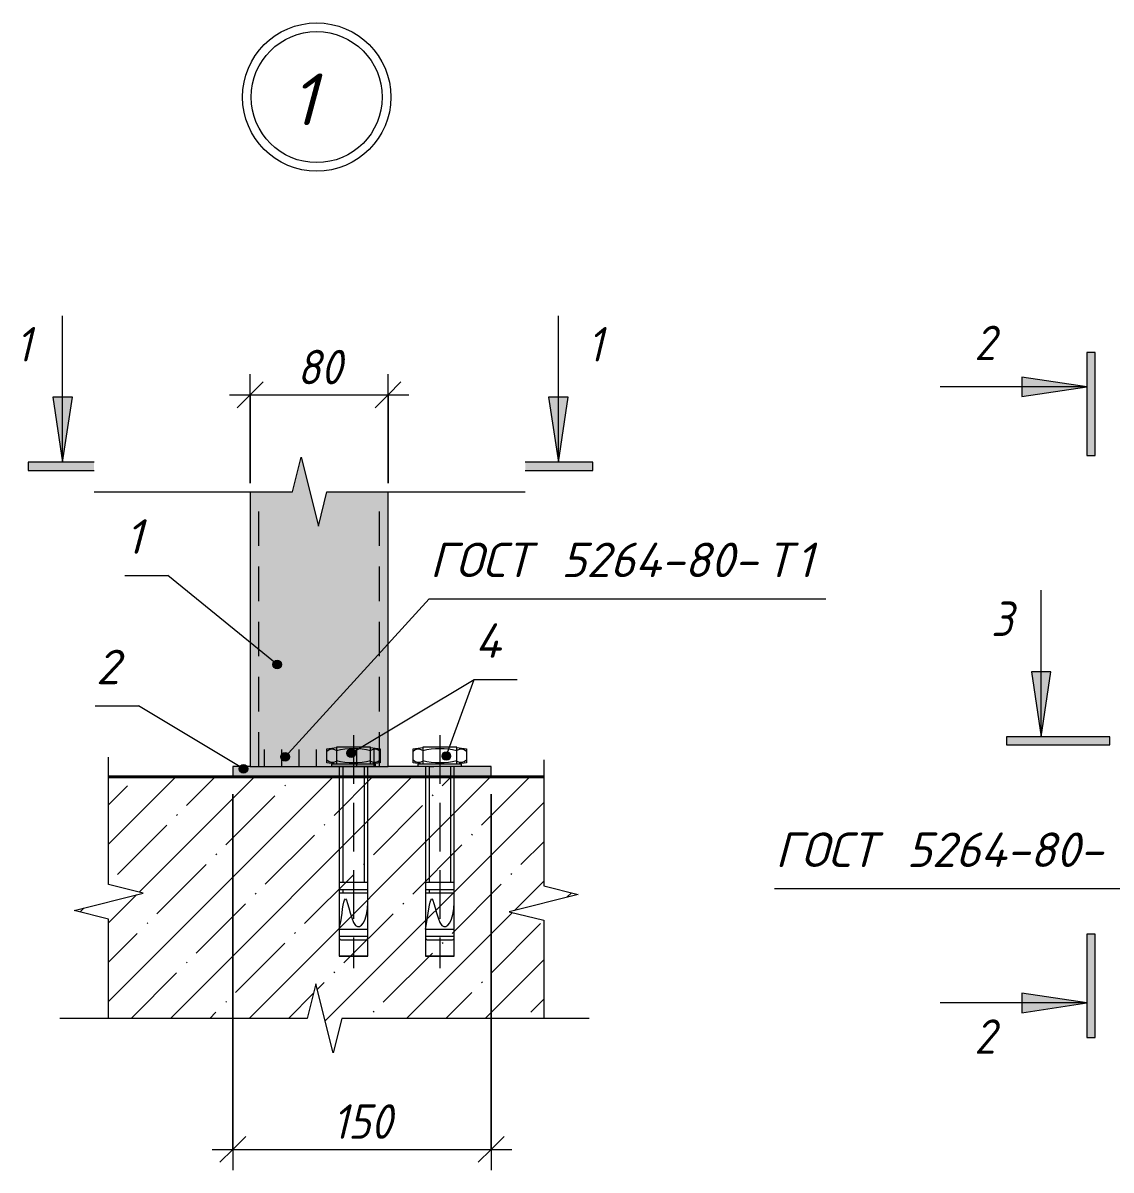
# Model space of a CAD drawing. Header units: millimetres. Extents: x 1525 to 46824, y -520 to 14115.
# Drawn here: x 39600 to 40231, y 2554 to 3220 of the extents above; entities that cross this region are included whole.
import ezdxf

# ---------------------------------------------------------------- set-up
doc = ezdxf.new("R2010")
doc.units = ezdxf.units.MM
doc.linetypes.add('200_ШТРИХ_ш1п0_6_', pattern=[32, 20, -12])
doc.linetypes.add('IMPORT-Невидимая', pattern=[39.122222, 28.222222, -10.9])
for name, color, linetype, lineweight in [('A-ANNO-DIMS', 7, 'Continuous', 9), ('A-ANNO-DIMS-10', 7, 'Continuous', 9), ('A-ANNO-NOTE', 7, 'Continuous', 9), ('A-DETL', 7, 'Continuous', 9), ('A-DETL-1', 7, 'Continuous', 5), ('A-DETL-2', 7, '200_ШТРИХ_ш1п0_6_', 5), ('A-DETL-4', 7, 'IMPORT-Невидимая', 5), ('A-DETL-6', 7, 'Continuous', 40), ('A-DETL-GENF', 7, 'Continuous', 9), ('A-DETL-GENF-1', 7, 'Continuous', 5), ('G-ANNO-TEXT', 7, 'Continuous', 9)]:
    doc.layers.add(name, color=color, linetype=linetype, lineweight=lineweight)
doc.layers.add('A-DETL-GENF-2', color=7, linetype='Continuous', lineweight=9, true_color=0xffffff)
doc.styles.add('ISOCPEUR_B_I', font='', dxfattribs={"height": 30})
doc.styles.add('ISOCPEUR_I_3', font='isocpeui.ttf', dxfattribs={"width": 0.9, "height": 20})
doc.styles.add('ISOCPEUR_I_5', font='isocpeui.ttf', dxfattribs={"height": 20})
doc.styles.get('ISOCPEUR_B_I').set_extended_font_data('ISOCPEUR', italic=True, bold=True)
doc.dimstyles.new('ISO-2_0_0_9К_СРЕДНИЙ_1', dxfattribs={"dimscale": 304.8, "dimtxt": 19.919624, "dimasz": 0.049213, "dimexe": 0.03937, "dimexo": 0, "dimgap": 0, "dimtad": 1, "dimdec": 0, "dimzin": 0, "dimdsep": 46, "dimtxsty": 'ISOCPEUR_I_3', "dimblk1": 'OBLIQUE', "dimblk2": 'OBLIQUE', "dimsah": 1, "dimcen": 0.09, "dimdle": 0.03937, "dimazin": 0, "dimtfac": 1, "dimtdec": 4, "dimtix": 1, "dimtmove": 0, "dimatfit": 3, "dimfxl": 1, "dimtvp": 1, "dimtolj": 1, "dimtzin": 0, "dimarcsym": 2})

# ---------------------------------------------------------------- blocks, each defined once
blk = doc.blocks.new('DET_Линия разрыва - Линия разрыва-17294163-АР1_Фахверк Ф-31_ Ф-32_Труба 140_Узлы 3 эт_')
at = {"layer": 'A-DETL-GENF-1'}
for p, q in [((-5, 20), (-10, 0)), ((5, -20), (-5, 20)), ((-10, 0), (-125, 0)), ((10, 0), (5, -20)), ((125, 0), (10, 0))]:
    blk.add_line(p, q, dxfattribs=at)
blk = doc.blocks.new('DET_Линия разрыва - Линия разрыва-33248056-АР1_Фахверк Ф-31_ Ф-32_Труба 140_Узлы 3 эт_')
at = {"layer": 'A-DETL-GENF-1'}
for p, q in [((-5, 20), (-10, 0)), ((5, -20), (-5, 20)), ((-10, 0), (-66.87, 0)), ((10, 0), (5, -20)), ((83.13, 0), (10, 0))]:
    blk.add_line(p, q, dxfattribs=at)
blk = doc.blocks.new('DET_Линия разрыва - Линия разрыва-33248012-АР1_Фахверк Ф-31_ Ф-32_Труба 140_Узлы 3 эт_')
at = {"layer": 'A-DETL-GENF-1'}
for p, q in [((-5, 20), (-10, 0)), ((5, -20), (-5, 20)), ((-10, 0), (-83.85, 0)), ((10, 0), (5, -20)), ((67.59, 0), (10, 0))]:
    blk.add_line(p, q, dxfattribs=at)
blk = doc.blocks.new('DET_Линия разрыва - Линия разрыва-33248286-АР1_Фахверк Ф-31_ Ф-32_Труба 140_Узлы 3 эт_')
at = {"layer": 'A-DETL-GENF-1'}
for p, q in [((-5, 20), (-10, 0)), ((5, -20), (-5, 20)), ((-10, 0), (-153.42, 0)), ((10, 0), (5, -20)), ((153.42, 0), (10, 0))]:
    blk.add_line(p, q, dxfattribs=at)
blk = doc.blocks.new('DIMBLOCK351-АР1_Фахверк Ф-31_ Ф-32_Труба 140_Узлы 3 эт_')
at = {"layer": 'A-ANNO-DIMS-10'}
for p, q in [((39731.6, 2952.58), (39731.6, 3015.87)), ((39811.6, 2952.58), (39811.6, 3015.87)), ((39719.6, 3003.87), (39823.6, 3003.87)), ((39731.6, 3003.87), (39731.6, 2952.58)), ((39811.6, 3003.87), (39811.6, 2952.58))]:
    blk.add_line(p, q, dxfattribs=at)
at = {"layer": 'A-ANNO-DIMS-10', "lineweight": 20}
for p, q in [((39731.6, 3003.87), (39739.1, 3011.37)), ((39811.6, 3003.87), (39819.1, 3011.37)), ((39731.6, 3003.87), (39724.1, 2996.37)), ((39811.6, 3003.87), (39804.1, 2996.37))]:
    blk.add_line(p, q, dxfattribs=at)
at = {"layer": 'A-ANNO-DIMS-10', "color": 0, "insert": (39758.95, 3030), "char_height": 20, "width": 30.3391, "attachment_point": 1, "line_spacing_factor": 1.149209, "style": 'ISOCPEUR_I_3'}
blk.add_mtext('80', dxfattribs=at)
blk = doc.blocks.new('_Oblique')
at = {"color": 0, "linetype": 'ByBlock', "lineweight": -2}
blk.add_line((-0.5, -0.5), (0.5, 0.5), dxfattribs=at)
blk = doc.blocks.new('DIMBLOCK352-АР1_Фахверк Ф-31_ Ф-32_Труба 140_Узлы 3 эт_')
at = {"layer": 'A-ANNO-DIMS-10'}
for p, q in [((39721.6, 2772.37), (39721.6, 2554.33)), ((39721.6, 2566.33), (39721.6, 2772.37)), ((39871.33, 2772.37), (39871.33, 2554.33)), ((39871.33, 2566.33), (39871.33, 2772.37)), ((39709.6, 2566.33), (39883.33, 2566.33))]:
    blk.add_line(p, q, dxfattribs=at)
at = {"layer": 'A-ANNO-DIMS-10', "lineweight": 20}
for p, q in [((39721.6, 2566.33), (39729.1, 2573.83)), ((39871.33, 2566.33), (39878.83, 2573.83)), ((39721.6, 2566.33), (39714.1, 2558.83)), ((39871.33, 2566.33), (39863.83, 2558.83))]:
    blk.add_line(p, q, dxfattribs=at)
at = {"layer": 'A-ANNO-DIMS-10', "color": 0, "insert": (39779.42, 2592.46), "char_height": 20, "width": 40.9118, "attachment_point": 1, "line_spacing_factor": 1.149209, "style": 'ISOCPEUR_I_3'}
blk.add_mtext('150', dxfattribs=at)
blk = doc.blocks.new('_AT__Текстовая выноска 2_0 - _AT__Текстовая выноска 2_0-30620701-АР1_Фахверк Ф-31_ Ф-32_Труба 140_Узлы 3 эт_')
at = {"layer": 'A-ANNO-NOTE'}
blk.add_line((0, 0), (23, 0), dxfattribs=at)
blk = doc.blocks.new('_AT__Текстовая выноска 2_0 - _AT__Текстовая выноска 2_0-25640942-АР1_Фахверк Ф-31_ Ф-32_Труба 140_Узлы 3 эт_')
at = {"layer": 'A-ANNO-NOTE'}
blk.add_line((0, 0), (2.5, 0), dxfattribs=at)

msp = doc.modelspace()

# ---------------------------------------------------------------- hatches: boundary and pattern name
at = {"layer": 'A-ANNO-NOTE'}
h = msp.add_hatch(color=256, dxfattribs=at)
edge = h.paths.add_edge_path(flags=0)
edge.add_arc((39747.36783, 2847.52998), 2.5, 0, 360)
h = msp.add_hatch(color=256, dxfattribs=at)
edge = h.paths.add_edge_path(flags=0)
edge.add_arc((39751.87108, 2794.01799), 2.5, 0, 360)
h = msp.add_hatch(color=256, dxfattribs=at)
edge = h.paths.add_edge_path(flags=0)
edge.add_arc((39790.1733, 2796.1022), 2.5, 0, 360)
h = msp.add_hatch(color=256, dxfattribs=at)
edge = h.paths.add_edge_path(flags=0)
edge.add_arc((39845.38601, 2794.44004), 2.5, 0, 360)
h = msp.add_hatch(color=256, dxfattribs=at)
edge = h.paths.add_edge_path(flags=0)
edge.add_arc((39727.78522, 2787.00093), 2.5, 0, 360)
at = {"layer": 'A-DETL-GENF'}
for points in [[(40216.79551, 2968.64748), (40221.48322, 2968.64748), (40221.48322, 3028.52424), (40216.79551, 3028.52424), (40216.79551, 3002.86644)], [(40179.07681, 3002.86644), (40216.79551, 3008.52424), (40179.07681, 3014.18205), (40179.07681, 3008.52424)], [(39622.939, 2964.79004), (39628.5968, 3002.50874), (39617.28119, 3002.50874)], [(39910.32762, 2964.79004), (39915.98543, 3002.50874), (39904.66982, 3002.50874)], [(39622.939, 2960.10233), (39641.1871, 2960.10233), (39641.1871, 2964.79004), (39602.939, 2964.79004), (39602.939, 2960.10233), (39617.28119, 2960.10233)], [(39930.32762, 2960.10233), (39930.32762, 2964.79004), (39891.1871, 2964.79004), (39891.1871, 2960.10233), (39911.16219, 2960.10233)], [(40190.22387, 2805.57536), (40195.88168, 2843.29406), (40184.56607, 2843.29406), (40189.71434, 2808.97223)], [(40195.88168, 2800.88765), (40230.10064, 2800.88765), (40230.10064, 2805.57536), (40170.22387, 2805.57536), (40170.22387, 2800.88765), (40190.92703, 2800.88765)], [(40221.48322, 2631.25313), (40221.48322, 2691.1299), (40216.79551, 2691.1299), (40216.79551, 2631.25313)], [(40179.07681, 2645.59533), (40216.79551, 2651.25313), (40179.07681, 2656.91094), (40179.07681, 2651.25313)]]:
    msp.add_hatch(color=256, dxfattribs=at).paths.add_polyline_path(points, flags=0)
at = {"layer": 'A-DETL-GENF-1'}
h = msp.add_hatch(dxfattribs=at)
h.set_pattern_fill('FP_10', color=256, style=0, pattern_type=2)
h.set_pattern_definition([(45, (35172.687, 0), (-22.80985, 22.80985), []), (45, (35195.497, 0), (-22.80985, 22.80985), [40.322, -8.064, 0.671, -7.394])])
h.paths.add_polyline_path([(39779.78147, 2622.29951), (39784.78147, 2642.29951), (39901.91034, 2642.29951), (39901.91034, 2699.16921), (39881.91034, 2704.16921), (39921.91034, 2714.16921), (39901.91034, 2719.16921), (39901.91034, 2782.29951), (39649.59502, 2782.29951), (39649.59502, 2719.88711), (39669.59502, 2714.88711), (39629.59502, 2704.88711), (39649.59502, 2699.88711), (39649.59502, 2642.29951), (39764.78147, 2642.29951), (39769.78147, 2662.29951), (39774.78147, 2642.29951)], flags=0)
at = {"layer": 'A-DETL-GENF-2'}
for points in [[(39776.1871, 2788.29951), (39811.59502, 2788.29951), (39811.59502, 2947.72294), (39776.1871, 2947.72294), (39771.1871, 2927.72294), (39761.1871, 2967.72294), (39756.1871, 2947.72294), (39731.59502, 2947.72294), (39731.59502, 2788.29951), (39761.1871, 2788.29951)], [(39811.59502, 2782.29951), (39871.3305, 2782.29951), (39871.3305, 2788.29951), (39721.59502, 2788.29951), (39721.59502, 2782.29951), (39731.59502, 2782.29951)]]:
    msp.add_hatch(color=256, dxfattribs=at).paths.add_polyline_path(points, flags=0)

# ---------------------------------------------------------------- linework, layer by layer
at = {"layer": 'A-ANNO-NOTE'}
for p, q in [((39747.36783, 2847.52998), (39683.93549, 2899.21182)), ((39751.87108, 2794.01799), (39835.38113, 2885.66223)), ((39790.1733, 2796.1022), (39861.50792, 2838.86889)), ((39845.38601, 2794.44004), (39861.50792, 2838.86889)), ((39727.78522, 2787.00093), (39666.81998, 2823.56843))]:
    msp.add_line(p, q, dxfattribs=at)
for centre in [(39747.36783, 2847.52998), (39751.87108, 2794.01799), (39790.1733, 2796.1022), (39845.38601, 2794.44004), (39727.78522, 2787.00093)]:
    msp.add_circle(centre, 2.5, dxfattribs=at)
at = {"layer": 'A-DETL'}
for p, q in [((40216.79551, 3028.52424), (40216.79551, 3008.52424)), ((40221.48322, 3028.52424), (40216.79551, 3028.52424)), ((40221.48322, 2968.64748), (40221.48322, 3028.52424)), ((40179.07681, 3014.18205), (40179.07681, 3002.86644)), ((40216.79551, 3008.52424), (40179.07681, 3014.18205)), ((40179.07681, 3002.86644), (40216.79551, 3008.52424)), ((40216.79551, 3008.52424), (40216.79551, 2968.64748)), ((39617.28119, 3002.50874), (39622.939, 2964.79004)), ((39628.5968, 3002.50874), (39617.28119, 3002.50874)), ((39622.939, 2964.79004), (39628.5968, 3002.50874)), ((39915.98543, 3002.50874), (39904.66982, 3002.50874)), ((39904.66982, 3002.50874), (39910.32762, 2964.79004)), ((39910.32762, 2964.79004), (39915.98543, 3002.50874)), ((40216.79551, 2968.64748), (40221.48322, 2968.64748)), ((39602.939, 2964.79004), (39602.939, 2960.10233)), ((39622.939, 2964.79004), (39602.939, 2964.79004)), ((39641.1871, 2964.79004), (39622.939, 2964.79004)), ((39910.32762, 2964.79004), (39891.1871, 2964.79004)), ((39930.32762, 2964.79004), (39910.32762, 2964.79004)), ((39930.32762, 2960.10233), (39930.32762, 2964.79004)), ((39602.939, 2960.10233), (39641.1871, 2960.10233)), ((39891.1871, 2960.10233), (39930.32762, 2960.10233)), ((39731.59502, 2947.72294), (39731.59502, 2788.29951)), ((39811.59502, 2788.29951), (39811.59502, 2947.72294)), ((40184.56607, 2843.29406), (40190.22387, 2805.57536)), ((40195.88168, 2843.29406), (40184.56607, 2843.29406)), ((40190.22387, 2805.57536), (40195.88168, 2843.29406)), ((40170.22387, 2805.57536), (40170.22387, 2800.88765)), ((40190.22387, 2805.57536), (40170.22387, 2805.57536)), ((40170.22387, 2800.88765), (40230.10064, 2800.88765)), ((40230.10064, 2805.57536), (40190.22387, 2805.57536)), ((40230.10064, 2800.88765), (40230.10064, 2805.57536)), ((39731.59502, 2788.29951), (39721.59502, 2788.29951)), ((39721.59502, 2788.29951), (39721.59502, 2782.29951)), ((39731.59502, 2788.29951), (39811.59502, 2788.29951)), ((39871.3305, 2788.29951), (39811.59502, 2788.29951)), ((39871.3305, 2782.29951), (39871.3305, 2788.29951)), ((40221.48322, 2691.1299), (40216.79551, 2691.1299)), ((40216.79551, 2691.1299), (40216.79551, 2651.25313)), ((40221.48322, 2631.25313), (40221.48322, 2691.1299)), ((40216.79551, 2651.25313), (40179.07681, 2656.91094)), ((40179.07681, 2656.91094), (40179.07681, 2645.59533)), ((40179.07681, 2645.59533), (40216.79551, 2651.25313)), ((40216.79551, 2651.25313), (40216.79551, 2631.25313)), ((40216.79551, 2631.25313), (40221.48322, 2631.25313))]:
    msp.add_line(p, q, dxfattribs=at)
for radius in [43, 38]:
    msp.add_circle((39770.22077, 3176.55813), radius, dxfattribs=at)
at = {"layer": 'A-DETL-1'}
for p, q in [((39622.939, 2964.79004), (39622.939, 3049.79004)), ((39910.32762, 2964.79004), (39910.32762, 3049.79004)), ((40216.79551, 3008.52424), (40131.79551, 3008.52424)), ((40190.22387, 2805.57536), (40190.22387, 2890.57536)), ((39776.15491, 2798.69746), (39781.64351, 2799.46632)), ((39776.15491, 2790.50418), (39776.15491, 2798.69746)), ((39801.48215, 2799.48378), (39781.64351, 2799.48378)), ((39781.64351, 2799.48378), (39781.64351, 2789.73532)), ((39801.48215, 2789.73532), (39801.48215, 2799.48378)), ((39801.48215, 2799.46632), (39806.97076, 2798.69746)), ((39806.97076, 2798.69746), (39806.97076, 2790.50418)), ((39826.1871, 2798.69746), (39831.6757, 2799.46632)), ((39826.1871, 2790.50418), (39826.1871, 2798.69746)), ((39851.51434, 2799.48378), (39831.6757, 2799.48378)), ((39831.6757, 2799.48378), (39831.6757, 2789.73532)), ((39851.51434, 2789.73532), (39851.51434, 2799.48378)), ((39851.51434, 2799.46632), (39857.00295, 2798.69746)), ((39857.00295, 2798.69746), (39857.00295, 2790.50418)), ((39781.64351, 2789.73532), (39776.15491, 2790.50418)), ((39804.23752, 2789.73532), (39778.88815, 2789.73532)), ((39778.88815, 2789.73532), (39778.88815, 2788.29951)), ((39804.23752, 2788.29951), (39778.88815, 2788.29951)), ((39801.48215, 2789.73532), (39781.64351, 2789.73532)), ((39783.29673, 2788.29951), (39783.29673, 2678.29951)), ((39785.40518, 2788.29951), (39785.40518, 2721.24183)), ((39786.01925, 2788.29951), (39788.06198, 2788.29951)), ((39797.72049, 2788.29951), (39797.72049, 2721.24183)), ((39799.82893, 2678.29951), (39799.82893, 2788.29951)), ((39806.97076, 2790.50418), (39801.48215, 2789.73532)), ((39804.23752, 2788.29951), (39804.23752, 2789.73532)), ((39831.6757, 2789.73532), (39826.1871, 2790.50418)), ((39854.26971, 2789.73532), (39828.92034, 2789.73532)), ((39828.92034, 2789.73532), (39828.92034, 2788.29951)), ((39854.26971, 2788.29951), (39828.92034, 2788.29951)), ((39851.51434, 2789.73532), (39831.6757, 2789.73532)), ((39833.32892, 2788.29951), (39833.32892, 2678.29951)), ((39835.43736, 2788.29951), (39835.43736, 2721.24183)), ((39836.05144, 2788.29951), (39838.09417, 2788.29951)), ((39847.75268, 2788.29951), (39847.75268, 2721.24183)), ((39849.86112, 2678.29951), (39849.86112, 2788.29951)), ((39857.00295, 2790.50418), (39851.51434, 2789.73532)), ((39854.26971, 2788.29951), (39854.26971, 2789.73532)), ((39783.29673, 2721.24183), (39799.82893, 2721.24183)), ((39833.32892, 2721.24183), (39849.86112, 2721.24183)), ((39783.29673, 2717.10878), (39799.82893, 2717.10878)), ((39783.29673, 2715.04225), (39799.82893, 2715.04225)), ((39785.36326, 2717.10878), (39785.36326, 2715.04225)), ((39785.45199, 2717.10878), (39785.45199, 2715.04225)), ((39833.32892, 2717.10878), (39849.86112, 2717.10878)), ((39833.32892, 2715.04225), (39849.86112, 2715.04225)), ((39835.39545, 2717.10878), (39835.39545, 2715.04225)), ((39835.48417, 2717.10878), (39835.48417, 2715.04225)), ((39783.29673, 2694.07932), (39799.82893, 2694.07932)), ((39783.29673, 2689.94627), (39799.82893, 2689.94627)), ((39784.26866, 2687.87975), (39798.85701, 2687.87975)), ((39833.32892, 2694.07932), (39849.86112, 2694.07932)), ((39833.32892, 2689.94627), (39849.86112, 2689.94627)), ((39834.30085, 2687.87975), (39848.88919, 2687.87975)), ((39799.82893, 2678.29951), (39783.29673, 2678.29951)), ((39783.29673, 2678.29951), (39799.82893, 2678.29951)), ((39849.86112, 2678.29951), (39833.32892, 2678.29951)), ((39833.32892, 2678.29951), (39849.86112, 2678.29951)), ((40216.79551, 2651.25313), (40131.79551, 2651.25313))]:
    msp.add_line(p, q, dxfattribs=at)
for centre, radius, start, end in [((39779.28376, 2794.17685), 4.22871, 56.08031185, 137.72360385), ((39791.56283, 2755.76076), 42.8477, 76.61449587, 103.38550413), ((39803.8419, 2794.17685), 4.22871, 42.27639616, 123.91968816), ((39829.31595, 2794.17685), 4.22871, 56.08031185, 137.72360384), ((39841.59502, 2755.76076), 42.8477, 76.61449587, 103.38550413), ((39853.87409, 2794.17685), 4.22871, 42.27639616, 123.91968816), ((39779.28376, 2795.04226), 4.22871, 222.27639616, 303.91968815), ((39791.56283, 2833.45834), 42.8477, 256.61449587, 283.38550413), ((39803.8419, 2795.04226), 4.22871, 236.08031184, 317.72360384), ((39829.31595, 2795.04226), 4.22871, 222.27639615, 303.91968815), ((39841.59502, 2833.45834), 42.8477, 256.61449587, 283.38550413), ((39853.87409, 2795.04226), 4.22871, 236.08031184, 317.72360384), ((39784.47733, 2689.23971), 1.37588, 210.89948546, 261.27655106), ((39798.64833, 2689.23971), 1.37588, 278.72344894, 329.10051461), ((39834.50952, 2689.23971), 1.37588, 210.89948546, 261.27655106), ((39848.68052, 2689.23971), 1.37588, 278.72344894, 329.10051461)]:
    msp.add_arc(centre, radius, start, end, dxfattribs=at)
for points in [[(39783.29673, 2694.07932), (39784.47657, 2698.79596), (39786.93852, 2724.25445), (39790.6996, 2686.78233), (39799.82893, 2698.77011), (39799.82893, 2709.76811)], [(39833.32892, 2694.07932), (39834.50876, 2698.79596), (39836.97071, 2724.25445), (39840.73178, 2686.78233), (39849.86112, 2698.77011), (39849.86112, 2709.76811)]]:
    msp.add_open_spline(points, degree=3, knots=[3.947127755, 3.947127755, 3.947127755, 3.947127755, 10.095996178, 20.129436715, 28.583815858, 28.583815858, 28.583815858, 28.583815858], dxfattribs=at)
at = {"layer": 'A-DETL-2'}
for p, q in [((39736.59502, 2788.29951), (39736.59502, 2947.72294)), ((39806.59502, 2788.29951), (39806.59502, 2947.72294))]:
    msp.add_line(p, q, dxfattribs=at)
at = {"layer": 'A-DETL-4'}
for p, q in [((39791.59502, 2806.50315), (39791.59502, 2671.50315)), ((39841.59502, 2806.50315), (39841.59502, 2671.50315)), ((39739.82569, 2798.29951), (39739.82569, 2788.29951)), ((39749.82569, 2798.29951), (39749.82569, 2788.29951)), ((39759.82569, 2798.29951), (39759.82569, 2788.29951)), ((39769.82569, 2798.29951), (39769.82569, 2788.29951)), ((39793.36435, 2798.57058), (39793.36435, 2788.29951)), ((39803.36435, 2798.3785), (39803.36435, 2788.29951))]:
    msp.add_line(p, q, dxfattribs=at)
at = {"layer": 'A-DETL-6'}
msp.add_line((39901.91034, 2782.29951), (39649.59502, 2782.29951), dxfattribs=at)

# ---------------------------------------------------------------- block references
at = {"layer": 'A-ANNO-NOTE', "xscale": 10, "yscale": 10, "zscale": 10}
for name, p in [('_AT__Текстовая выноска 2_0 - _AT__Текстовая выноска 2_0-25640942-АР1_Фахверк Ф-31_ Ф-32_Труба 140_Узлы 3 эт_', (39658.93549, 2899.21182)), ('_AT__Текстовая выноска 2_0 - _AT__Текстовая выноска 2_0-30620701-АР1_Фахверк Ф-31_ Ф-32_Труба 140_Узлы 3 эт_', (39835.38113, 2885.66223)), ('_AT__Текстовая выноска 2_0 - _AT__Текстовая выноска 2_0-25640942-АР1_Фахверк Ф-31_ Ф-32_Труба 140_Узлы 3 эт_', (39861.50792, 2838.86889)), ('_AT__Текстовая выноска 2_0 - _AT__Текстовая выноска 2_0-25640942-АР1_Фахверк Ф-31_ Ф-32_Труба 140_Узлы 3 эт_', (39641.81998, 2823.56843)), ('_AT__Текстовая выноска 2_0 - _AT__Текстовая выноска 2_0-30620701-АР1_Фахверк Ф-31_ Ф-32_Труба 140_Узлы 3 эт_', (40035.67926, 2717.56843))]:
    msp.add_blockref(name, p, dxfattribs=at)
at = {"layer": 'A-DETL-GENF-1'}
for name, p, rotation in [('DET_Линия разрыва - Линия разрыва-17294163-АР1_Фахверк Ф-31_ Ф-32_Труба 140_Узлы 3 эт_', (39766.1871, 2947.72294), 180), ('DET_Линия разрыва - Линия разрыва-33248012-АР1_Фахверк Ф-31_ Ф-32_Труба 140_Узлы 3 эт_', (39649.59502, 2709.88711), 269.9999999999995), ('DET_Линия разрыва - Линия разрыва-33248056-АР1_Фахверк Ф-31_ Ф-32_Труба 140_Узлы 3 эт_', (39901.91034, 2709.16921), 89.99999999999991)]:
    msp.add_blockref(name, p, dxfattribs=dict(at, rotation=rotation))
msp.add_blockref('DET_Линия разрыва - Линия разрыва-33248286-АР1_Фахверк Ф-31_ Ф-32_Труба 140_Узлы 3 эт_', (39774.78147, 2642.29951), dxfattribs=at)

# ---------------------------------------------------------------- texts
at = {"layer": 'A-ANNO-NOTE', "char_height": 20, "attachment_point": 1, "style": 'ISOCPEUR_I_5'}
for s, insert, width in [('\\fISOCPEUR|b0|i1|c204|p34|;1', (39659.34567, 2931.73863), 12.827), ('ГОСТ', (39835.7913, 2918.18904), 76.962), (' 5264-80-', (39899.2913, 2918.18904), 159.5358125), ('\\fISOCPEUR|b0|i1|c204|p34|;Т', (40030.92151, 2918.18904), 20.843875), ('\\fISOCPEUR|b0|i1|c204|p34|;1', (40048.11943, 2918.18904), 12.827), ('\\fISOCPEUR|b0|i1|c204|p34|;4', (39861.9181, 2871.3957), 20.843875), ('\\fISOCPEUR|b0|i1|c204|p34|;2', (39642.23016, 2856.09524), 17.637125), ('ГОСТ', (40036.08944, 2750.09524), 76.962), (' 5264-80-', (40099.58944, 2750.09524), 159.5358125)]:
    msp.add_mtext(s, dxfattribs=dict(at, insert=insert, width=width))
at = {"layer": 'G-ANNO-TEXT', "attachment_point": 1}
for s, insert, char_height, width, style in [('\\fISOCPEUR|b1|i1|c204|p34|;1', (39755.05854, 3190.26671), 30, 19.2405, 'ISOCPEUR_B_I'), ('\\fISOCPEUR|b0|i1|c204|p34|;\\W.9;1', (39595.85744, 3043.2253), 20, 11.5443, 'ISOCPEUR_I_3'), ('\\fISOCPEUR|b0|i1|c204|p34|;\\W.9;1', (39927.22823, 3043.2253), 20, 11.5443, 'ISOCPEUR_I_3'), ('\\fISOCPEUR|b0|i1|c204|p34|;\\W.9;2', (40151.51258, 3044.01063), 20, 15.8734125, 'ISOCPEUR_I_3'), ('\\fISOCPEUR|b0|i1|c204|p34|;\\W.9;3', (40161.24555, 2884.01063), 20, 15.8734125, 'ISOCPEUR_I_3'), ('\\fISOCPEUR|b0|i1|c204|p34|;\\W.9;2', (40151.47614, 2641.73951), 20, 15.8734125, 'ISOCPEUR_I_3')]:
    msp.add_mtext(s, dxfattribs=dict(at, insert=insert, char_height=char_height, width=width, style=style))

# ---------------------------------------------------------------- dimensions: what is measured, and where the dimension line sits
at = {"layer": 'A-ANNO-DIMS'}
for base, p1, p2, override, picture, middle in [((39811.59502, 3003.87254), (39731.59502, 2952.57928), (39811.59502, 2952.57928), {"dimpost": '<>', "dimfxl": 80}, 'DIMBLOCK351-АР1_Фахверк Ф-31_ Ф-32_Труба 140_Узлы 3 эт_', (39771.59502, 3013.87254)), ((39871.3305, 2566.33241), (39721.59502, 2772.36795), (39871.3305, 2772.36795), {"dimpost": '<>', "dimfxl": 149.735483}, 'DIMBLOCK352-АР1_Фахверк Ф-31_ Ф-32_Труба 140_Узлы 3 эт_', (39796.46276, 2576.33241))]:
    dim = msp.add_linear_dim(base=base, p1=p1, p2=p2, dimstyle='ISO-2_0_0_9К_СРЕДНИЙ_1', override=override, dxfattribs=at)
    dim.commit()
    dim.dimension.update_dxf_attribs({"geometry": picture, "text_midpoint": middle})

doc.saveas('drawing.dxf')
